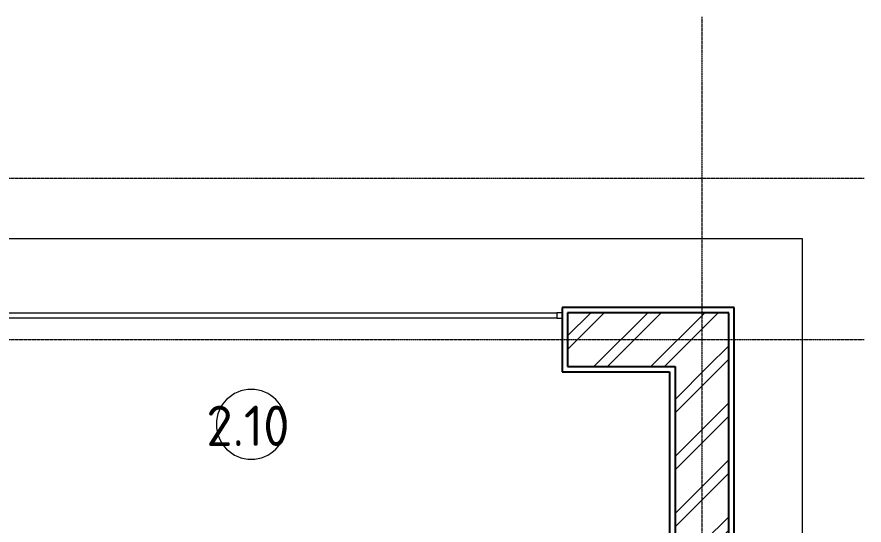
# Model space of a CAD drawing. Header units: millimetres. Extents: x -5016 to 22834, y 53981 to 78943.
# Drawn here: x 14900 to 21208, y 74120 to 77902 of the extents above; entities that cross this region are included whole.
import ezdxf

# ---------------------------------------------------------------- set-up
doc = ezdxf.new("R2010")
doc.units = ezdxf.units.MM
doc.linetypes.add('Осевая 12-2-2', pattern=[16, 12, -2, 0, -2])
for name, color, linetype, lineweight in [('A-AREA-IDEN', 8, 'Continuous', 13), ('A-FLOR', 9, 'Continuous', 13), ('A-GLAZ-CWMG', 8, 'Continuous', 13), ('A-WALL', 8, 'Continuous', 13), ('A-WALL-PATT', 8, 'Continuous', 13), ('S-GRID', 8, 'Continuous', 13), ('АР_подложка', 8, 'Continuous', 13)]:
    doc.layers.add(name, color=color, linetype=linetype, lineweight=lineweight)
doc.styles.add('GOST Common', font='GOST_Common.ttf', dxfattribs={"height": 300})
pattern_1 = [(45, (0, 0), (-212.132, 212.132), []), (45, (0, 100), (-212.132, 212.132), [])]

# ---------------------------------------------------------------- blocks, each defined once
blk = doc.blocks.new('Прямоугольный импост - Прямоугольный импост чёрный-1565390-Этаж 2 - Планировка')
at = {"layer": 'A-GLAZ-CWMG'}
for p, q in [((15008.2, 20372.6), (21088.2, 20372.6)), ((21088.2, 20332.6), (15008.2, 20332.6)), ((21088.2, 20372.6), (21088.2, 20332.6))]:
    blk.add_line(p, q, dxfattribs=at)
blk = doc.blocks.new('Прямоугольный импост - Прямоугольный импост чёрный-1565334-Этаж 2 - Планировка')
at = {"layer": 'A-GLAZ-CWMG'}
for p, q in [((-40, -20), (-40, 20)), ((-40, 20), (0, 20)), ((0, -20), (-40, -20))]:
    blk.add_line(p, q, dxfattribs=at)
blk = doc.blocks.new('INT Марка помещения - Номер помещения _ Площадь _ Имя-1615504-Этаж 2 - Планировка')
at = {"layer": 'A-AREA-IDEN'}
for start, end in [(360, 180), (180, 360)]:
    blk.add_arc((0, 0), 2.6, start, end, dxfattribs=at)
blk = doc.blocks.new('АР_plan2')
at = {"layer": 'A-WALL-PATT', "lineweight": 9}
h = blk.add_hatch(dxfattribs=at)
h.set_pattern_fill('FP_1', color=256, style=0, pattern_type=2)
h.set_pattern_definition(pattern_1)
h.paths.add_polyline_path([(21968.2, 19972.6), (22368.2, 19972.6), (22368.2, 20372.6), (21168.2, 20372.6), (21168.2, 19972.6), (21706.3, 19972.6)])
h = blk.add_hatch(dxfattribs=at)
h.set_pattern_fill('FP_1', color=256, style=0, pattern_type=2)
h.set_pattern_definition(pattern_1)
h.paths.add_polyline_path([(22368.2, 18672.6), (22368.2, 19972.6), (21968.2, 19972.6), (21968.2, 18672.6)])
at = {"layer": 'A-FLOR'}
for p, q in [((22918.2, 20922.6), (12518.2, 20922.6)), ((22918.2, 3122.6), (22918.2, 20922.6))]:
    blk.add_line(p, q, dxfattribs=at)
at = {"layer": 'A-WALL', "lineweight": 25}
for p, q in [((21128.2, 20412.6), (21128.2, 19932.6)), ((22408.2, 20412.6), (21128.2, 20412.6)), ((22408.2, 10682.6), (22408.2, 20412.6)), ((22368.2, 20372.6), (21168.2, 20372.6)), ((21168.2, 20372.6), (21168.2, 19972.6)), ((22368.2, 10722.6), (22368.2, 20372.6)), ((21128.2, 19932.6), (21928.2, 19932.6)), ((21168.2, 19972.6), (21968.2, 19972.6)), ((21928.2, 19932.6), (21928.2, 18712.6)), ((21968.2, 19972.6), (21968.2, 18672.6))]:
    blk.add_line(p, q, dxfattribs=at)
at = {"layer": 'S-GRID', "color": 251, "linetype": 'Осевая 12-2-2', "true_color": 0x646464}
for p, q in [((22168.2, 22574.8), (22168.2, -1346.2)), ((23375.6, 21372.6), (-1176.1, 21372.6)), ((23375.6, 20172.6), (-1176.1, 20172.6))]:
    blk.add_line(p, q, dxfattribs=at)
at = {"layer": 'A-AREA-IDEN', "xscale": 99.99999999999993, "yscale": 99.99999999999993, "zscale": 99.99999999999993}
blk.add_blockref('INT Марка помещения - Номер помещения _ Площадь _ Имя-1615504-Этаж 2 - Планировка', (18812.9, 19542.6), dxfattribs=at)
at = {"layer": 'A-GLAZ-CWMG'}
blk.add_blockref('Прямоугольный импост - Прямоугольный импост чёрный-1565390-Этаж 2 - Планировка', (0, 0), dxfattribs=at)
at = {"layer": 'A-GLAZ-CWMG', "extrusion": (0, 0, -1), "rotation": 180}
blk.add_blockref('Прямоугольный импост - Прямоугольный импост чёрный-1565334-Этаж 2 - Планировка', (-21128.2, 20352.6), dxfattribs=at)
at = {"layer": 'A-AREA-IDEN', "insert": (18478.5, 19681.4), "char_height": 300, "width": 817.721, "attachment_point": 1, "style": 'GOST Common'}
blk.add_mtext('2.10', dxfattribs=at)

msp = doc.modelspace()

# ---------------------------------------------------------------- block references
at = {"layer": 'АР_подложка'}
msp.add_blockref('АР_plan2', (-2168, 55327), dxfattribs=at)

doc.saveas('drawing.dxf')
